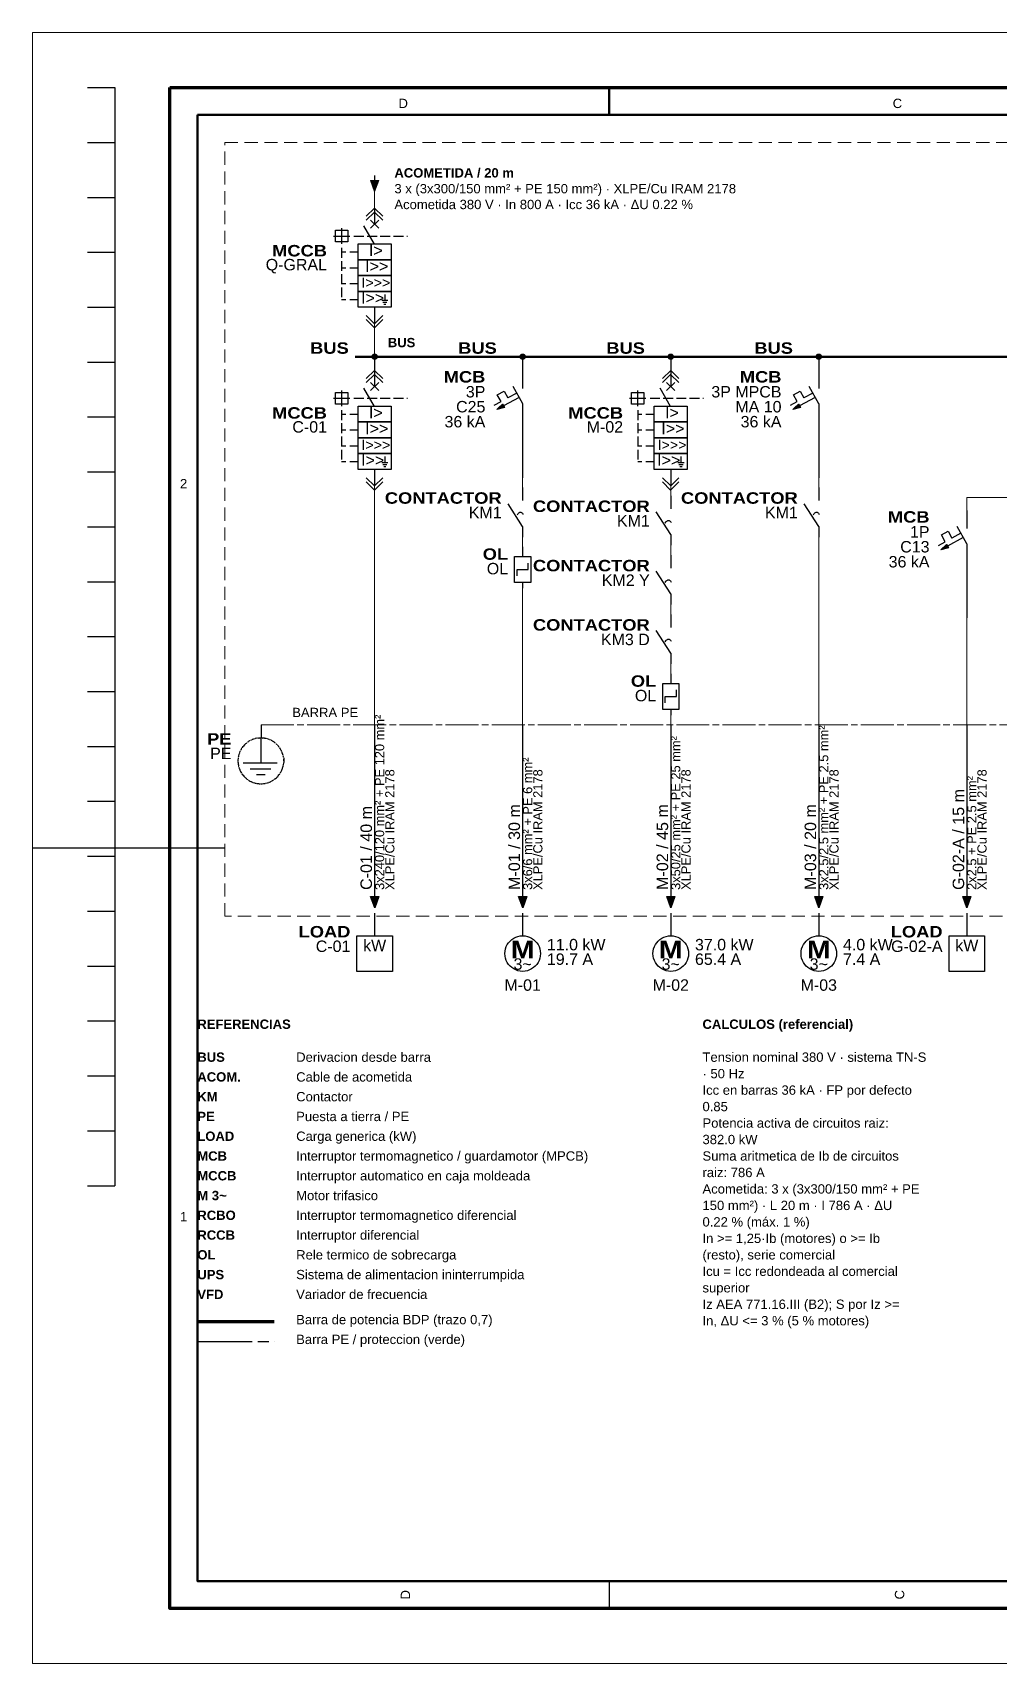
# Model space of a CAD drawing. Header units: millimetres. Extents: x 0 to 420, y 0 to 297.
# Drawn here: x 0 to 175.9, y 0 to 297 of the extents above; entities that cross this region are included whole.
import ezdxf
from ezdxf.enums import TextEntityAlignment as Align

# ---------------------------------------------------------------- set-up
doc = ezdxf.new("R2010")
doc.units = ezdxf.units.MM
for name, pattern in [('SVG_3_1', [4, 3, -1]), ('SVG_DASH_1', [8.404199, 6.002999, -0.6003, 1.2006, -0.6003]), ('SVG_DASH_2', [3.6018, 2.4012, -1.2006]), ('SVG_DASH_3', [13.999999, 9.999999, -1, 2, -1])]:
    doc.linetypes.add(name, pattern=pattern)
for name, color, linetype in [('291-A-LAMINA', 8, 'Continuous'), ('291-E-DIAGRAMA', 5, 'Continuous'), ('291-E-TEXTOS', 7, 'Continuous')]:
    doc.layers.add(name, color=color, linetype=linetype)
doc.styles.add('ARIAL', font='arial.ttf')
doc.styles.add('ARIAL_BLACK', font='ariblk.ttf')
doc.styles.add('ARIAL_BOLD', font='arialbd.ttf')

# ---------------------------------------------------------------- blocks, each defined once
blk = doc.blocks.new('LV_CABLE_ARROW_IN')
at = {"layer": '291-E-DIAGRAMA', "lineweight": 25, "true_color": 0xff0000}
blk.add_line((0, 0), (0, -1.559), dxfattribs=at)
at = {"layer": '291-E-DIAGRAMA', "lineweight": 18, "true_color": 0xff0000}
blk.add_lwpolyline([(-1.25, -1.559), (1.25, -1.559), (0, -5)], close=True, dxfattribs=at)
at = {"layer": '291-E-DIAGRAMA', "true_color": 0xff0000}
blk.add_solid([(-1.25, -1.559), (1.25, -1.559), (0, -5)], dxfattribs=at)
at = {"layer": '291-E-TEXTOS', "true_color": 0x008800, "style": 'ARIAL'}
blk.add_attdef('TAG', text='', height=3.47, dxfattribs=at).set_placement((-3.235, -3.971), align=Align.RIGHT)
blk = doc.blocks.new('LV_MCCB_BASIC')
at = {"layer": '291-E-DIAGRAMA', "lineweight": 25, "true_color": 0x0000ff}
for p, q in [((0, 0), (0, -4.8)), ((1.225, -6), (-1.275, -3.6)), ((-1.275, -6), (1.225, -3.6)), ((-12.525, -8.419), (-7.525, -8.419)), ((-10.049, -6), (-10.049, -10.8)), ((-0.025, -10.871), (-3.23, -5.308)), ((-10.025, -13.219), (-8.775, -13.219)), ((-7.525, -13.219), (-5.025, -13.219)), ((-10.025, -18.019), (-8.775, -18.019)), ((-7.525, -18.019), (-5.025, -18.019)), ((-10.025, -22.819), (-8.775, -22.819)), ((-7.525, -22.819), (-5.025, -22.819)), ((-10.025, -27.619), (-8.775, -27.619)), ((-7.525, -27.619), (-5.025, -27.619)), ((2.167, -27.901), (4.034, -27.901)), ((2.475, -28.513), (3.725, -28.513)), ((2.784, -29.125), (3.417, -29.125)), ((3.088, -26.104), (3.088, -27.911)), ((0, -30), (0, -35))]:
    blk.add_line(p, q, dxfattribs=at)
at = {"layer": '291-E-DIAGRAMA', "linetype": 'SVG_3_1', "lineweight": 25, "true_color": 0x0000ff}
for p, q in [((-6.275, -8.419), (9.975, -8.419)), ((-10.025, -12), (-10.025, -27.6))]:
    blk.add_line(p, q, dxfattribs=at)
at = {"layer": '291-E-DIAGRAMA', "lineweight": 25, "true_color": 0x0000ff}
for points in [[(-2.525, -2.4), (0, 0), (2.475, -2.4)], [(-2.525, -3.6), (-0.025, -1.2), (2.475, -3.6)], [(-2.525, -32.5), (0, -35), (2.475, -32.5)], [(-2.525, -33.75), (-0.025, -36.25), (2.475, -33.75)]]:
    blk.add_lwpolyline(points, dxfattribs=at)
for points in [[(-11.907, -6.607), (-8.157, -6.607), (-8.157, -10.207), (-11.907, -10.207)], [(-5.025, -10.8), (4.975, -10.8), (4.975, -15.6), (-5.025, -15.6)], [(-5.025, -15.6), (4.975, -15.6), (4.975, -20.4), (-5.025, -20.4)], [(-5.025, -20.4), (4.975, -20.4), (4.975, -25.2), (-5.025, -25.2)], [(-5.025, -25.2), (4.975, -25.2), (4.975, -30), (-5.025, -30)]]:
    blk.add_lwpolyline(points, close=True, dxfattribs=at)
at = {"layer": '291-E-TEXTOS', "color": 7, "style": 'ARIAL_BLACK'}
blk.add_text('MCCB', height=3.47, dxfattribs=at).set_placement((-14.461, -14.588), align=Align.RIGHT)
at = {"layer": '291-E-TEXTOS', "true_color": 0x0000ff, "style": 'ARIAL'}
for s, height, p in [('I>', 3.47, (-1.73, -14.499)), ('I>>', 3.47, (-2.863, -19.299)), ('I>>>', 3.088, (-3.995, -24.099)), ('I>>', 3.47, (-4.113, -28.899))]:
    blk.add_text(s, height=height, dxfattribs=at).set_placement(p)
at = {"layer": '291-E-TEXTOS', "true_color": 0x008800, "style": 'ARIAL'}
blk.add_attdef('TAG', text='', height=3.47, dxfattribs=at).set_placement((-14.461, -18.824), align=Align.RIGHT)
blk = doc.blocks.new('LV_BUSBAR_NODE')
at = {"layer": '291-E-DIAGRAMA', "true_color": 0x0000ff}
blk.add_hatch(color=256, dxfattribs=at).paths.add_polyline_path([(0.78, -0.78), (0.78, -0.89), (0.76, -0.99), (0.72, -1.09), (0.68, -1.18), (0.62, -1.26), (0.55, -1.34), (0.48, -1.4), (0.39, -1.46), (0.3, -1.51), (0.21, -1.54), (0.11, -1.56), (0, -1.57), (-0.11, -1.56), (-0.21, -1.54), (-0.3, -1.51), (-0.39, -1.46), (-0.48, -1.4), (-0.55, -1.34), (-0.62, -1.26), (-0.68, -1.18), (-0.72, -1.09), (-0.76, -0.99), (-0.78, -0.89), (-0.78, -0.78), (-0.78, -0.68), (-0.76, -0.58), (-0.72, -0.48), (-0.68, -0.39), (-0.62, -0.31), (-0.55, -0.23), (-0.48, -0.16), (-0.39, -0.11), (-0.3, -0.06), (-0.21, -0.03), (-0.11, -0.01), (0, 0), (0.11, -0.01), (0.21, -0.03), (0.3, -0.06), (0.39, -0.11), (0.48, -0.16), (0.55, -0.23), (0.62, -0.31), (0.68, -0.39), (0.72, -0.48), (0.76, -0.58), (0.78, -0.68), (0.78, -0.78)])
at = {"layer": '291-E-DIAGRAMA', "lineweight": 50, "true_color": 0x0000ff}
blk.add_line((-5.88, -0.78), (5.88, -0.78), dxfattribs=at)
at = {"layer": '291-E-DIAGRAMA', "lineweight": 25, "true_color": 0x0000ff}
blk.add_line((0, -0.78), (0, -5), dxfattribs=at)
blk.add_lwpolyline([(0.78, -0.78), (0.78, -0.89), (0.76, -0.99), (0.72, -1.09), (0.68, -1.18), (0.62, -1.26), (0.55, -1.34), (0.48, -1.4), (0.39, -1.46), (0.3, -1.51), (0.21, -1.54), (0.11, -1.56), (0, -1.57), (-0.11, -1.56), (-0.21, -1.54), (-0.3, -1.51), (-0.39, -1.46), (-0.48, -1.4), (-0.55, -1.34), (-0.62, -1.26), (-0.68, -1.18), (-0.72, -1.09), (-0.76, -0.99), (-0.78, -0.89), (-0.78, -0.78), (-0.78, -0.68), (-0.76, -0.58), (-0.72, -0.48), (-0.68, -0.39), (-0.62, -0.31), (-0.55, -0.23), (-0.48, -0.16), (-0.39, -0.11), (-0.3, -0.06), (-0.21, -0.03), (-0.11, -0.01), (0, 0), (0.11, -0.01), (0.21, -0.03), (0.3, -0.06), (0.39, -0.11), (0.48, -0.16), (0.55, -0.23), (0.62, -0.31), (0.68, -0.39), (0.72, -0.48), (0.76, -0.58), (0.78, -0.68), (0.78, -0.78)], close=True, dxfattribs=at)
at = {"layer": '291-E-TEXTOS', "color": 7, "style": 'ARIAL_BLACK'}
blk.add_text('BUS', height=3.47, dxfattribs=at).set_placement((-7.84, 0.1), align=Align.RIGHT)
at = {"layer": '291-E-TEXTOS', "true_color": 0x008800, "style": 'ARIAL'}
blk.add_attdef('TAG', text='', height=3.47, dxfattribs=at).set_placement((-7.84, -4.31), align=Align.RIGHT)
blk = doc.blocks.new('LV_MCB')
at = {"layer": '291-E-DIAGRAMA', "lineweight": 25, "true_color": 0x0000ff}
for p, q in [((0, 0), (0, -5.441)), ((0.02, -10.103), (-2.892, -4.853)), ((-1.069, -8.132), (-5.833, -10.735)), ((-5.642, -6.265), (-4.525, -8.309)), ((-1.804, -6.824), (-4.525, -8.309)), ((0, -10.029), (0, -32.5))]:
    blk.add_line(p, q, dxfattribs=at)
blk.add_lwpolyline([(-8.613, -10.544), (-6.569, -9.426), (-7.686, -7.382), (-5.642, -6.265)], dxfattribs=at)
blk.add_lwpolyline([(-7.877, -11.853), (-6.113, -10.221), (-5.554, -11.25), (-7.877, -11.853)], close=True, dxfattribs=at)
at = {"layer": '291-E-DIAGRAMA', "lineweight": 18, "true_color": 0x0000ff}
for points in [[(-5.554, -11.25), (-7.216, -11.25), (-7.877, -11.853)], [(-6.113, -10.221), (-5.554, -11.25), (-7.216, -11.25)]]:
    blk.add_lwpolyline(points, close=True, dxfattribs=at)
at = {"layer": '291-E-DIAGRAMA', "true_color": 0x0000ff}
for points in [[(-5.554, -11.25), (-7.216, -11.25), (-7.877, -11.853)], [(-6.113, -10.221), (-5.554, -11.25), (-7.216, -11.25)]]:
    blk.add_solid(points, dxfattribs=at)
at = {"layer": '291-E-TEXTOS', "color": 7, "style": 'ARIAL_BLACK'}
blk.add_text('MCB', height=3.47, dxfattribs=at).set_placement((-11.319, -3.632), align=Align.RIGHT)
at = {"layer": '291-E-TEXTOS', "true_color": 0x008800, "style": 'ARIAL'}
for tag, p in [('POLES', (-11.314, -8.162)), ('CURVE_RATING', (-11.304, -12.691)), ('BREAKING_CAPACITY', (-11.314, -17.235))]:
    blk.add_attdef(tag, text='', height=3.47, dxfattribs=at).set_placement(p, align=Align.RIGHT)
blk = doc.blocks.new('LV_CONTACTOR')
at = {"layer": '291-E-DIAGRAMA', "lineweight": 25, "true_color": 0x0000ff}
for p, q in [((0, 0), (0, -3.92)), ((0, -11.77), (-4.41, -4.9)), ((0, -11.77), (0, -15))]:
    blk.add_line(p, q, dxfattribs=at)
blk.add_lwpolyline([(-1.67, -8.28), (-1.51, -8.03), (-1.35, -7.82), (-1.18, -7.67), (-1.01, -7.56), (-0.84, -7.5), (-0.67, -7.48), (-0.51, -7.5), (-0.36, -7.55), (-0.22, -7.65), (-0.09, -7.78), (0.01, -7.94), (0.1, -8.14)], dxfattribs=at)
at = {"layer": '291-E-TEXTOS', "color": 7, "style": 'ARIAL_BLACK'}
blk.add_text('CONTACTOR', height=3.47, dxfattribs=at).set_placement((-6.37, -4.9), align=Align.RIGHT)
at = {"layer": '291-E-TEXTOS', "true_color": 0x008800, "style": 'ARIAL'}
blk.add_attdef('TAG', text='', height=3.47, dxfattribs=at).set_placement((-6.37, -9.31), align=Align.RIGHT)
blk = doc.blocks.new('LV_THERMAL_OVERLOAD')
at = {"layer": '291-E-DIAGRAMA', "lineweight": 25, "true_color": 0x0000ff}
for p, q in [((0, 0), (0, -2.941)), ((0, -10.784), (0, -12.5))]:
    blk.add_line(p, q, dxfattribs=at)
blk.add_lwpolyline([(-2.451, -2.941), (2.451, -2.941), (2.451, -10.784), (-2.451, -10.784)], close=True, dxfattribs=at)
blk.add_lwpolyline([(-1.716, -8.824), (-1.716, -6.863), (1.716, -6.863), (1.716, -4.902)], dxfattribs=at)
at = {"layer": '291-E-TEXTOS', "color": 7, "style": 'ARIAL_BLACK'}
blk.add_text('OL', height=3.47, dxfattribs=at).set_placement((-4.412, -3.922), align=Align.RIGHT)
at = {"layer": '291-E-TEXTOS', "true_color": 0x008800, "style": 'ARIAL'}
blk.add_attdef('TAG', text='', height=3.47, dxfattribs=at).set_placement((-4.412, -8.333), align=Align.RIGHT)
blk = doc.blocks.new('LV_CABLE_RUN')
at = {"layer": '291-E-DIAGRAMA', "lineweight": 25, "true_color": 0xff0000}
for p, q in [((0, 0), (0, -52.07)), ((0, -57.07), (0, -60.07))]:
    blk.add_line(p, q, dxfattribs=at)
blk.add_lwpolyline([(1.265, -52.07), (0.015, -55.511), (-1.235, -52.07), (1.265, -52.07)], close=True, dxfattribs=at)
at = {"layer": '291-E-DIAGRAMA', "lineweight": 18, "true_color": 0xff0000}
blk.add_lwpolyline([(-1.235, -52.07), (1.265, -52.07), (0.015, -55.511)], close=True, dxfattribs=at)
at = {"layer": '291-E-DIAGRAMA', "true_color": 0xff0000}
blk.add_solid([(-1.235, -52.07), (1.265, -52.07), (0.015, -55.511)], dxfattribs=at)
at = {"layer": '291-E-TEXTOS', "true_color": 0x008800, "style": 'ARIAL'}
for tag, p, height in [('CABLE_INSULATION', (6, -50.07), 2.79), ('CABLE_TAG', (-0.8, -50.07), 3.49), ('CABLE_SPEC', (2.9, -50.07), 2.79)]:
    blk.add_attdef(tag, p, '', height=height, rotation=90, dxfattribs=at)
blk = doc.blocks.new('LV_LOAD_BOX_KW')
at = {"layer": '291-E-DIAGRAMA', "lineweight": 25, "true_color": 0x0000ff}
blk.add_line((0, 0), (0, -3.922), dxfattribs=at)
blk.add_lwpolyline([(-5.392, -3.922), (5.392, -3.922), (5.392, -14.706), (-5.392, -14.706)], close=True, dxfattribs=at)
at = {"layer": '291-E-TEXTOS', "color": 7, "style": 'ARIAL_BLACK'}
blk.add_text('LOAD', height=3.47, dxfattribs=at).set_placement((-7.353, -4.412), align=Align.RIGHT)
at = {"layer": '291-E-TEXTOS', "true_color": 0x0000ff, "style": 'ARIAL'}
blk.add_text('kW', height=3.47, dxfattribs=at).set_placement((0, -8.578), align=Align.CENTER)
at = {"layer": '291-E-TEXTOS', "true_color": 0x008800, "style": 'ARIAL'}
blk.add_attdef('TAG', text='', height=3.47, dxfattribs=at).set_placement((-7.353, -8.824), align=Align.RIGHT)
blk = doc.blocks.new('LV_MOTOR_3PH')
at = {"layer": '291-E-DIAGRAMA', "lineweight": 25, "true_color": 0x0000ff}
blk.add_line((0, 0), (0, -3.92), dxfattribs=at)
blk.add_lwpolyline([(5.39, -9.31), (5.34, -10.05), (5.2, -10.75), (4.97, -11.41), (4.66, -12.04), (4.27, -12.61), (3.81, -13.13), (3.3, -13.58), (2.72, -13.97), (2.1, -14.28), (1.43, -14.51), (0.73, -14.66), (0, -14.71), (-0.73, -14.66), (-1.43, -14.51), (-2.1, -14.28), (-2.72, -13.97), (-3.3, -13.58), (-3.81, -13.13), (-4.27, -12.61), (-4.66, -12.04), (-4.97, -11.41), (-5.2, -10.75), (-5.34, -10.05), (-5.39, -9.31), (-5.34, -8.58), (-5.2, -7.88), (-4.97, -7.21), (-4.66, -6.59), (-4.27, -6.02), (-3.81, -5.5), (-3.3, -5.04), (-2.72, -4.66), (-2.1, -4.35), (-1.43, -4.11), (-0.73, -3.97), (0, -3.92), (0.73, -3.97), (1.43, -4.11), (2.1, -4.35), (2.72, -4.66), (3.3, -5.04), (3.81, -5.5), (4.27, -6.02), (4.66, -6.59), (4.97, -7.21), (5.2, -7.88), (5.34, -8.58), (5.39, -9.31)], close=True, dxfattribs=at)
at = {"layer": '291-E-TEXTOS', "true_color": 0x0000ff}
for s, height, style, p in [('M', 5.39, 'ARIAL_BLACK', (0, -10.78)), ('3~', 3.47, 'ARIAL', (0, -14.22))]:
    blk.add_text(s, height=height, dxfattribs=dict(at, style=style)).set_placement(p, align=Align.CENTER)
at = {"layer": '291-E-TEXTOS', "true_color": 0x008800, "style": 'ARIAL'}
for tag, p in [('POWER_KW', (7.35, -8.33)), ('CURRENT', (7.35, -12.74))]:
    blk.add_attdef(tag, p, '', height=3.47, dxfattribs=at)
blk.add_attdef('TAG', text='', height=3.47, dxfattribs=at).set_placement((0, -20.59), align=Align.CENTER)
blk = doc.blocks.new('LV_EARTH_PE')
at = {"layer": '291-E-DIAGRAMA', "lineweight": 25, "true_color": 0x00b82e}
for p, q in [((0, 0), (0, -3.794)), ((-3.25, -4.735), (-3.309, -4.779)), ((-2.75, -4.5), (-2.809, -4.529)), ((-2.221, -4.309), (-2.294, -4.324)), ((-1.824, -4.191), (-2.162, -4.294)), ((-1.691, -4.162), (-1.765, -4.176)), ((-1.294, -4.074), (-1.632, -4.147)), ((-1.162, -4.044), (-1.221, -4.059)), ((-0.735, -4), (-1.088, -4.029)), ((-0.676, -4.005), (-0.603, -4.005)), ((-0.529, -3.956), (-0.059, -3.956)), ((-0.049, -4.279), (-0.049, -6.574)), ((-0.015, -3.868), (-0.029, -4.206)), ((0.426, -4.005), (0.5, -4.005)), ((0.985, -4.054), (1.044, -4.054)), ((1.588, -4.162), (1.529, -4.147)), ((1.985, -4.265), (1.662, -4.176)), ((2.118, -4.309), (2.059, -4.279)), ((2.515, -4.441), (2.191, -4.338)), ((2.647, -4.5), (2.574, -4.471)), ((3.015, -4.676), (2.706, -4.529)), ((3.147, -4.735), (3.074, -4.706)), ((3.5, -4.941), (3.206, -4.765)), ((-6.868, -9.544), (-6.926, -9.882)), ((-6.838, -9.412), (-6.853, -9.471)), ((-6.735, -9.015), (-6.824, -9.338)), ((-6.691, -8.868), (-6.706, -8.941)), ((-6.515, -8.353), (-6.529, -8.412)), ((-6.279, -7.853), (-6.309, -7.912)), ((-6.029, -7.368), (-6.059, -7.426)), ((-5.721, -6.897), (-5.765, -6.956)), ((-5.471, -6.559), (-5.676, -6.838)), ((-5.382, -6.456), (-5.441, -6.515)), ((-5.118, -6.147), (-5.338, -6.412)), ((-4.721, -5.765), (-4.971, -6)), ((-4.618, -5.662), (-4.662, -5.721)), ((-4.294, -5.412), (-4.559, -5.618)), ((-4.176, -5.324), (-4.235, -5.368)), ((-3.721, -5.015), (-3.779, -5.044)), ((-0.044, -9.426), (-0.059, -9.765)), ((-0.049, -7.059), (-0.049, -9.353)), ((-0.049, -9.838), (-0.049, -11.397)), ((-0.029, -6.647), (-0.044, -6.985)), ((3.618, -5), (3.559, -4.971)), ((4.074, -5.324), (4.029, -5.279)), ((4.515, -5.662), (4.456, -5.618)), ((4.912, -6.044), (4.868, -6)), ((5.279, -6.456), (5.235, -6.397)), ((5.618, -6.897), (5.588, -6.838)), ((5.853, -7.235), (5.662, -6.956)), ((5.926, -7.353), (5.897, -7.294)), ((6.118, -7.721), (5.956, -7.412)), ((6.191, -7.838), (6.162, -7.779)), ((6.353, -8.221), (6.221, -7.897)), ((6.412, -8.338), (6.382, -8.279)), ((6.588, -8.868), (6.574, -8.809)), ((6.735, -9.397), (6.721, -9.338)), ((6.838, -9.941), (6.824, -9.882)), ((-7.01, -10.647), (-7.01, -11.132)), ((-6.985, -10.5), (-7, -10.574)), ((-6.956, -10.088), (-6.985, -10.441)), ((-6.961, -11.603), (-6.961, -11.676)), ((-6.882, -12.162), (-6.868, -12.221)), ((-6.765, -12.691), (-6.75, -12.765)), ((-6.603, -13.221), (-6.574, -13.294)), ((-6.559, -13.353), (-6.426, -13.676)), ((-6.397, -13.735), (-6.368, -13.794)), ((-6.338, -13.868), (-6.191, -14.176)), ((-6.088, -14.353), (-5.912, -14.647)), ((-5.868, -14.706), (-5.838, -14.765)), ((-5.794, -14.824), (-5.588, -15.103)), ((-5.426, -11.505), (4.882, -11.505)), ((-3.265, -13.319), (2.971, -13.319)), ((5.559, -15.029), (5.75, -14.75)), ((5.779, -14.691), (5.824, -14.632)), ((6.059, -14.206), (6.103, -14.147)), ((6.309, -13.721), (6.338, -13.647)), ((6.515, -13.206), (6.529, -13.132)), ((6.676, -12.676), (6.691, -12.603)), ((6.706, -12.544), (6.779, -12.206)), ((6.794, -12.132), (6.809, -12.059)), ((6.809, -12), (6.868, -11.647)), ((6.863, -10.426), (6.863, -10.5)), ((6.912, -10.912), (6.897, -10.559)), ((6.912, -10.971), (6.912, -11.029)), ((-5.544, -15.162), (-5.515, -15.206)), ((-5.191, -15.574), (-5.147, -15.632)), ((-4.809, -15.971), (-4.75, -16.015)), ((-4.382, -16.338), (-4.338, -16.382)), ((-3.941, -16.662), (-3.882, -16.706)), ((-3.824, -16.735), (-3.544, -16.926)), ((-3.471, -16.956), (-3.412, -16.985)), ((-3.353, -17.029), (-3.044, -17.176)), ((-2.853, -17.265), (-2.544, -17.397)), ((-2.471, -17.426), (-2.412, -17.456)), ((-2.338, -17.471), (-2.015, -17.574)), ((-1.941, -17.588), (-1.882, -17.618)), ((-1.412, -17.721), (-1.338, -17.735)), ((-1.353, -15.083), (1.25, -15.083)), ((-0.868, -17.809), (-0.794, -17.824)), ((-0.309, -17.877), (-0.25, -17.877)), ((0.235, -17.877), (0.309, -17.877)), ((0.382, -17.838), (0.721, -17.824)), ((0.794, -17.828), (0.853, -17.828)), ((0.926, -17.794), (1.265, -17.735)), ((1.471, -17.691), (1.809, -17.603)), ((1.868, -17.588), (1.941, -17.574)), ((2, -17.559), (2.338, -17.441)), ((2.397, -17.412), (2.456, -17.397)), ((2.912, -17.206), (2.971, -17.176)), ((3.397, -16.941), (3.456, -16.912)), ((3.868, -16.647), (3.926, -16.618)), ((4.309, -16.324), (4.368, -16.279)), ((4.412, -16.235), (4.676, -16.015)), ((4.735, -15.956), (4.779, -15.912)), ((4.824, -15.868), (5.074, -15.618)), ((5.206, -15.456), (5.426, -15.191)), ((5.471, -15.147), (5.515, -15.088))]:
    blk.add_line(p, q, dxfattribs=at)
at = {"layer": '291-E-DIAGRAMA', "linetype": 'SVG_3_1', "lineweight": 25, "true_color": 0x00b82e}
blk.add_line((6.889, -10.015), (6.889, -11.441), dxfattribs=at)
at = {"layer": '291-E-DIAGRAMA', "lineweight": 25, "true_color": 0x00b82e}
for points in [[(-3.368, -4.809), (-3.529, -4.882), (-3.662, -4.971)], [(-2.868, -4.559), (-2.971, -4.603), (-3.176, -4.706)], [(-2.353, -4.353), (-2.382, -4.353), (-2.676, -4.485)], [(0.368, -3.971), (0.103, -3.956), (0.015, -3.956)], [(0.912, -4.029), (0.735, -4), (0.574, -3.985)], [(1.456, -4.118), (1.368, -4.103), (1.118, -4.059)], [(-6.559, -8.485), (-6.647, -8.735), (-6.676, -8.809)], [(-6.353, -7.971), (-6.426, -8.132), (-6.485, -8.294)], [(-6.088, -7.485), (-6.147, -7.574), (-6.25, -7.779)], [(-5.809, -7.015), (-5.824, -7.029), (-5.985, -7.309)], [(-5.015, -6.044), (-5.029, -6.044), (-5.059, -6.103)], [(-3.838, -5.088), (-4.059, -5.235), (-4.132, -5.279)], [(3.971, -5.235), (3.706, -5.044), (3.676, -5.044)], [(4.397, -5.574), (4.221, -5.412), (4.132, -5.353)], [(4.809, -5.941), (4.706, -5.824), (4.559, -5.706)], [(5.191, -6.353), (5.147, -6.279), (4.956, -6.088)], [(5.544, -6.779), (5.544, -6.765), (5.324, -6.515)], [(6.544, -8.735), (6.456, -8.426), (6.441, -8.412)], [(6.706, -9.265), (6.647, -9.029), (6.618, -8.926)], [(6.809, -9.809), (6.794, -9.647), (6.75, -9.471)], [(-7, -11.191), (-7, -11.221), (-6.971, -11.544)], [(-6.956, -11.75), (-6.941, -11.853), (-6.897, -12.088)], [(-6.941, -9.956), (-6.941, -9.971), (-6.941, -10.015)], [(-6.853, -12.294), (-6.824, -12.485), (-6.779, -12.632)], [(-6.721, -12.824), (-6.647, -13.088), (-6.632, -13.162)], [(-6.162, -14.235), (-6.147, -14.25), (-6.118, -14.294)], [(5.868, -14.574), (5.897, -14.529), (6.029, -14.279)], [(6.132, -14.088), (6.191, -13.971), (6.279, -13.779)], [(6.368, -13.588), (6.456, -13.382), (6.485, -13.265)], [(6.559, -13.074), (6.647, -12.794), (6.662, -12.735)], [(6.868, -11.588), (6.882, -11.544), (6.882, -11.515)], [(-5.471, -15.265), (-5.441, -15.294), (-5.235, -15.529)], [(-5.103, -15.676), (-5.029, -15.779), (-4.853, -15.926)], [(-4.706, -16.074), (-4.559, -16.206), (-4.441, -16.294)], [(-4.279, -16.426), (-4.059, -16.588), (-4, -16.632)], [(-2.985, -17.221), (-2.971, -17.221), (-2.926, -17.235)], [(-1.809, -17.632), (-1.779, -17.647), (-1.485, -17.706)], [(-1.279, -17.75), (-1.147, -17.779), (-0.926, -17.809)], [(-0.721, -17.824), (-0.529, -17.853), (-0.382, -17.853)], [(-0.176, -17.853), (0.103, -17.868), (0.176, -17.853)], [(1.338, -17.721), (1.368, -17.721), (1.397, -17.706)], [(2.529, -17.368), (2.574, -17.353), (2.838, -17.235)], [(3.029, -17.147), (3.147, -17.088), (3.338, -16.985)], [(3.515, -16.882), (3.706, -16.765), (3.809, -16.691)], [(3.985, -16.574), (4.221, -16.397), (4.265, -16.368)], [(5.118, -15.574), (5.147, -15.544), (5.162, -15.515)]]:
    blk.add_lwpolyline(points, dxfattribs=at)
at = {"layer": '291-E-TEXTOS', "color": 7, "style": 'ARIAL_BLACK'}
blk.add_text('PE', height=3.47, dxfattribs=at).set_placement((-8.971, -5.98), align=Align.RIGHT)
at = {"layer": '291-E-TEXTOS', "true_color": 0x008800, "style": 'ARIAL'}
blk.add_attdef('TAG', text='', height=3.47, dxfattribs=at).set_placement((-8.971, -10.392), align=Align.RIGHT)

msp = doc.modelspace()

# ---------------------------------------------------------------- linework, layer by layer
at = {"layer": '291-A-LAMINA'}
for p, q in [((10, 287), (15, 287)), ((15, 287), (15, 87)), ((10, 277), (15, 277)), ((10, 267), (15, 267)), ((10, 257), (15, 257)), ((10, 247), (15, 247)), ((10, 237), (15, 237)), ((10, 227), (15, 227)), ((10, 217), (15, 217)), ((10, 207), (15, 207)), ((10, 197), (15, 197)), ((10, 187), (15, 187)), ((10, 177), (15, 177)), ((10, 167), (15, 167)), ((10, 157), (15, 157)), ((0, 148.5), (35, 148.5)), ((25, 148.5), (30, 148.5)), ((10, 147), (15, 147)), ((10, 137), (15, 137)), ((10, 127), (15, 127)), ((10, 117), (15, 117)), ((10, 107), (15, 107)), ((10, 97), (15, 97)), ((10, 87), (15, 87)), ((105, 15), (105, 10))]:
    msp.add_line(p, q, dxfattribs=at)
at = {"layer": '291-E-DIAGRAMA', "color": 7, "lineweight": 50}
msp.add_line((105, 287), (105, 282), dxfattribs=at)
at = {"layer": '291-E-DIAGRAMA', "lineweight": 15, "true_color": 0xff0000}
for p, q in [((62.29, 268), (62.29, 265)), ((62.29, 214.44), (62.29, 170.92)), ((143.18, 205.14), (143.18, 170.92)), ((89.25, 195.83), (89.25, 170.92)), ((170.14, 190.43), (170.14, 170.92)), ((116.22, 172.72), (116.22, 170.92))]:
    msp.add_line(p, q, dxfattribs=at)
at = {"layer": '291-E-DIAGRAMA', "lineweight": 15, "true_color": 0x0000ff}
for p, q in [((62.29, 243.99), (62.29, 237.98)), ((89.25, 215.94), (89.25, 214.14)), ((116.22, 214.44), (116.22, 212.64)), ((143.18, 215.94), (143.18, 214.14)), ((170.14, 212.34), (170.14, 209.94)), ((170.14, 212.34), (251.04, 212.34)), ((89.25, 205.14), (89.25, 203.34)), ((116.22, 203.64), (116.22, 201.83)), ((116.22, 192.83), (116.22, 191.03)), ((116.22, 182.02), (116.22, 180.22))]:
    msp.add_line(p, q, dxfattribs=at)
at = {"layer": '291-E-DIAGRAMA', "lineweight": 50, "true_color": 0x0000ff}
msp.add_line((62.29, 237.98), (396.98, 237.98), dxfattribs=at)
at = {"layer": '291-E-DIAGRAMA', "linetype": 'SVG_DASH_1', "lineweight": 15, "true_color": 0x139b48}
msp.add_line((41.6, 170.92), (396.98, 170.92), dxfattribs=at)
at = {"layer": '291-E-DIAGRAMA', "color": 7, "lineweight": 70}
msp.add_line((30, 62.25), (44, 62.25), dxfattribs=at)
at = {"layer": '291-E-DIAGRAMA', "linetype": 'SVG_DASH_3', "lineweight": 25, "true_color": 0x139b48}
msp.add_line((30, 58.65), (44, 58.65), dxfattribs=at)
at = {"layer": '291-E-DIAGRAMA', "color": 7, "lineweight": 13}
msp.add_lwpolyline([(0, 297), (420, 297), (420, 0), (0, 0)], close=True, dxfattribs=at)
at = {"layer": '291-E-DIAGRAMA', "color": 7, "lineweight": 100}
msp.add_lwpolyline([(25, 287), (410, 287), (410, 10), (25, 10)], close=True, dxfattribs=at)
at = {"layer": '291-E-DIAGRAMA', "color": 7, "lineweight": 50}
msp.add_lwpolyline([(30, 282), (405, 282), (405, 15), (30, 15)], close=True, dxfattribs=at)
at = {"layer": '291-E-DIAGRAMA', "linetype": 'SVG_DASH_2', "lineweight": 15, "true_color": 0x808080}
msp.add_lwpolyline([(35, 277), (399.98, 277), (399.98, 136.06), (35, 136.06)], close=True, dxfattribs=at)

# ---------------------------------------------------------------- block references
at = {"layer": '291-E-DIAGRAMA', "xscale": 0.6003, "yscale": 0.6003, "zscale": 0.6003}
for name, p in [('LV_CABLE_ARROW_IN', (62.29, 271)), ('LV_BUSBAR_NODE', (62.29, 238.45)), ('LV_BUSBAR_NODE', (89.25, 238.45)), ('LV_BUSBAR_NODE', (116.22, 238.45)), ('LV_BUSBAR_NODE', (143.18, 238.45))]:
    msp.add_blockref(name, p, dxfattribs=at)
for name, p, values in [('LV_MCCB_BASIC', (62.29, 265), {'TAG': 'Q-GRAL'}), ('LV_MCCB_BASIC', (62.29, 235.45), {'TAG': 'C-01'}), ('LV_MCB', (89.25, 235.45), {'POLES': '3P', 'CURVE_RATING': 'C25', 'BREAKING_CAPACITY': '36 kA'}), ('LV_MCCB_BASIC', (116.22, 235.45), {'TAG': 'M-02'}), ('LV_MCB', (143.18, 235.45), {'POLES': '3P MPCB', 'CURVE_RATING': 'MA 10', 'BREAKING_CAPACITY': '36 kA'}), ('LV_CONTACTOR', (89.25, 214.14), {'TAG': 'KM1'}), ('LV_CONTACTOR', (143.18, 214.14), {'TAG': 'KM1'}), ('LV_CONTACTOR', (116.22, 212.64), {'TAG': 'KM1'}), ('LV_MCB', (170.14, 209.94), {'POLES': '1P', 'CURVE_RATING': 'C13', 'BREAKING_CAPACITY': '36 kA'}), ('LV_THERMAL_OVERLOAD', (89.25, 203.34), {'TAG': 'OL'}), ('LV_CONTACTOR', (116.22, 201.83), {'TAG': 'KM2 Y'}), ('LV_CONTACTOR', (116.22, 191.03), {'TAG': 'KM3 D'}), ('LV_THERMAL_OVERLOAD', (116.22, 180.22), {'TAG': 'OL'}), ('LV_CABLE_RUN', (62.29, 170.92), {'CABLE_TAG': 'C-01 / 40 m', 'CABLE_SPEC': '3x240/120 mm² + PE 120 mm²', 'CABLE_INSULATION': 'XLPE/Cu IRAM 2178'}), ('LV_EARTH_PE', (41.6, 170.92), {'TAG': 'PE'}), ('LV_CABLE_RUN', (89.25, 170.92), {'CABLE_TAG': 'M-01 / 30 m', 'CABLE_SPEC': '3x6/6 mm² + PE 6 mm²', 'CABLE_INSULATION': 'XLPE/Cu IRAM 2178'}), ('LV_CABLE_RUN', (116.22, 170.92), {'CABLE_TAG': 'M-02 / 45 m', 'CABLE_SPEC': '3x50/25 mm² + PE 25 mm²', 'CABLE_INSULATION': 'XLPE/Cu IRAM 2178'}), ('LV_CABLE_RUN', (143.18, 170.92), {'CABLE_TAG': 'M-03 / 20 m', 'CABLE_SPEC': '3x2.5/2.5 mm² + PE 2.5 mm²', 'CABLE_INSULATION': 'XLPE/Cu IRAM 2178'}), ('LV_CABLE_RUN', (170.14, 170.92), {'CABLE_TAG': 'G-02-A / 15 m', 'CABLE_SPEC': '2x2.5 + PE 2.5 mm²', 'CABLE_INSULATION': 'XLPE/Cu IRAM 2178'}), ('LV_LOAD_BOX_KW', (62.29, 134.86), {'TAG': 'C-01'}), ('LV_MOTOR_3PH', (89.25, 134.86), {'POWER_KW': '11.0 kW', 'CURRENT': '19.7 A', 'TAG': 'M-01'}), ('LV_MOTOR_3PH', (116.22, 134.86), {'POWER_KW': '37.0 kW', 'CURRENT': '65.4 A', 'TAG': 'M-02'}), ('LV_MOTOR_3PH', (143.18, 134.86), {'POWER_KW': '4.0 kW', 'CURRENT': '7.4 A', 'TAG': 'M-03'}), ('LV_LOAD_BOX_KW', (170.14, 134.86), {'TAG': 'G-02-A'})]:
    msp.add_blockref(name, p, dxfattribs=at).add_auto_attribs(values)

# ---------------------------------------------------------------- texts
at = {"layer": '291-E-TEXTOS', "color": 7, "style": 'ARIAL'}
for s, p in [('D', (67.5, 282.75)), ('C', (157.5, 282.75)), ('2', (27.5, 213.5)), ('1', (27.5, 80))]:
    msp.add_text(s, height=1.7, dxfattribs=at).set_placement(p, align=Align.BOTTOM_CENTER)
at = {"layer": '291-E-TEXTOS', "color": 7}
for s, style, p in [('ACOMETIDA / 20 m', 'ARIAL_BOLD', (65.89, 270.1)), ('3 x (3x300/150 mm² + PE 150 mm²) · XLPE/Cu IRAM 2178', 'ARIAL', (65.89, 267.22)), ('Acometida 380 V · In 800 A · Icc 36 kA · ΔU 0.22 %', 'ARIAL', (65.89, 264.34)), ('BUS', 'ARIAL_BOLD', (64.69, 239.19)), ('REFERENCIAS', 'ARIAL_BOLD', (30, 115.05)), ('CALCULOS (referencial)', 'ARIAL_BOLD', (122, 115.05)), ('BUS', 'ARIAL_BOLD', (30, 109.05)), ('Derivacion desde barra', 'ARIAL', (48, 109.05)), ('Tension nominal 380 V · sistema TN-S', 'ARIAL', (122, 109.05)), ('ACOM.', 'ARIAL_BOLD', (30, 105.45)), ('Cable de acometida', 'ARIAL', (48, 105.45)), ('· 50 Hz', 'ARIAL', (122, 106.05)), ('KM', 'ARIAL_BOLD', (30, 101.85)), ('Contactor', 'ARIAL', (48, 101.85)), ('Icc en barras 36 kA · FP por defecto', 'ARIAL', (122, 103.05)), ('0.85', 'ARIAL', (122, 100.05)), ('PE', 'ARIAL_BOLD', (30, 98.25)), ('Puesta a tierra / PE', 'ARIAL', (48, 98.25)), ('Potencia activa de circuitos raiz:', 'ARIAL', (122, 97.05)), ('LOAD', 'ARIAL_BOLD', (30, 94.65)), ('Carga generica (kW)', 'ARIAL', (48, 94.65)), ('382.0 kW', 'ARIAL', (122, 94.05)), ('MCB', 'ARIAL_BOLD', (30, 91.05)), ('Interruptor termomagnetico / guardamotor (MPCB)', 'ARIAL', (48, 91.05)), ('Suma aritmetica de Ib de circuitos', 'ARIAL', (122, 91.05)), ('MCCB', 'ARIAL_BOLD', (30, 87.45)), ('Interruptor automatico en caja moldeada', 'ARIAL', (48, 87.45)), ('raiz: 786 A', 'ARIAL', (122, 88.05)), ('Motor trifasico', 'ARIAL', (48, 83.85)), ('Acometida: 3 x (3x300/150 mm² + PE', 'ARIAL', (122, 85.05)), ('M 3~', 'ARIAL_BOLD', (30, 83.85)), ('150 mm²) · L 20 m · I 786 A · ΔU', 'ARIAL', (122, 82.05)), ('RCBO', 'ARIAL_BOLD', (30, 80.25)), ('Interruptor termomagnetico diferencial', 'ARIAL', (48, 80.25)), ('0.22 % (máx. 1 %)', 'ARIAL', (122, 79.05)), ('RCCB', 'ARIAL_BOLD', (30, 76.65)), ('Interruptor diferencial', 'ARIAL', (48, 76.65)), ('In >= 1,25·Ib (motores) o >= Ib', 'ARIAL', (122, 76.05)), ('OL', 'ARIAL_BOLD', (30, 73.05)), ('Rele termico de sobrecarga', 'ARIAL', (48, 73.05)), ('(resto), serie comercial', 'ARIAL', (122, 73.05)), ('UPS', 'ARIAL_BOLD', (30, 69.45)), ('Sistema de alimentacion ininterrumpida', 'ARIAL', (48, 69.45)), ('Icu = Icc redondeada al comercial', 'ARIAL', (122, 70.05)), ('superior', 'ARIAL', (122, 67.05)), ('VFD', 'ARIAL_BOLD', (30, 65.85)), ('Variador de frecuencia', 'ARIAL', (48, 65.85)), ('Iz AEA 771.16.III (B2); S por Iz >=', 'ARIAL', (122, 64.05)), ('Barra de potencia BDP (trazo 0,7)', 'ARIAL', (48, 61.25)), ('In, ΔU <= 3 % (5 % motores)', 'ARIAL', (122, 61.05)), ('Barra PE / proteccion (verde)', 'ARIAL', (48, 57.65))]:
    msp.add_text(s, height=1.7, dxfattribs=dict(at, style=style)).set_placement(p, align=Align.BOTTOM_LEFT)
at = {"layer": '291-E-TEXTOS', "true_color": 0x139b48, "style": 'ARIAL'}
msp.add_text('BARRA PE', height=1.7, dxfattribs=at).set_placement((59.29, 171.82), align=Align.BOTTOM_RIGHT)
at = {"layer": '291-E-TEXTOS', "color": 7, "style": 'ARIAL'}
for s, p in [('D', (69.25, 12.5)), ('C', (159.25, 12.5))]:
    msp.add_text(s, height=1.7, rotation=90, dxfattribs=at).set_placement(p, align=Align.BOTTOM_CENTER)

doc.saveas('drawing.dxf')
